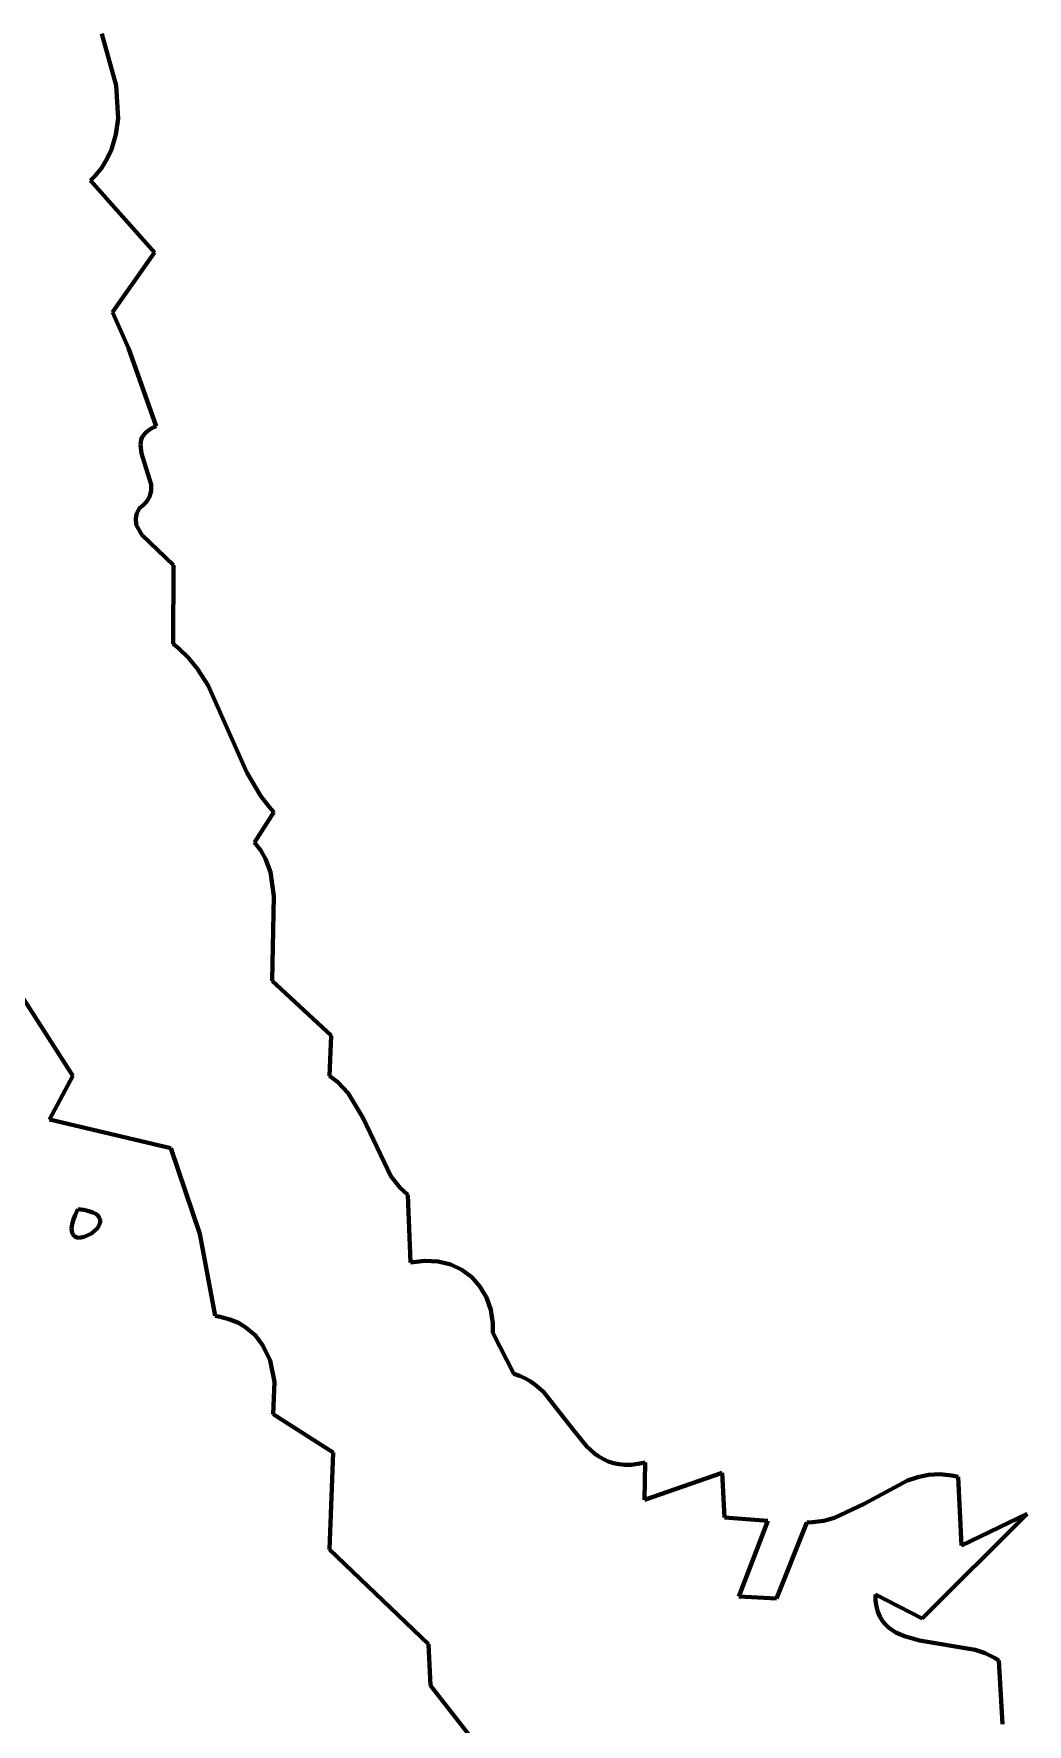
# Model space of a CAD drawing. Header units: millimetres. Extents: x 0 to 6.58, y 0 to 6.88.
# Drawn here: x 2.096 to 2.798, y 2.272 to 3.466 of the extents above; entities that cross this region are included whole.
import ezdxf

# ---------------------------------------------------------------- set-up
doc = ezdxf.new("R2010")
doc.units = ezdxf.units.MM
doc.layers.add('color#020202ff', color=7, linetype='CONTINUOUS', lineweight=100)
doc.layers.add('color#ffffffff', color=7, linetype='CONTINUOUS', lineweight=100)

msp = doc.modelspace()

# ---------------------------------------------------------------- linework, layer by layer
at = {"layer": 'color#020202ff'}
for p, q in [((2.1436, 3.4662), (2.1539, 3.4297)), ((2.1539, 3.4297), (2.1551, 3.4064)), ((2.1551, 3.4064), (2.1536, 3.3951)), ((2.1536, 3.3951), (2.1504, 3.3844)), ((2.1504, 3.3844), (2.1473, 3.3776)), ((2.1434, 3.3712), (2.1384, 3.3653)), ((2.1473, 3.3776), (2.1434, 3.3712)), ((2.1384, 3.3653), (2.1356, 3.3626)), ((2.1356, 3.3626), (2.1809, 3.3116)), ((2.1809, 3.3116), (2.1511, 3.2696)), ((2.1511, 3.2696), (2.1625, 3.244)), ((2.1625, 3.244), (2.182, 3.1889)), ((2.1715, 3.1795), (2.1709, 3.1757)), ((2.1722, 3.1813), (2.1715, 3.1795)), ((2.1733, 3.1829), (2.1722, 3.1813)), ((2.1748, 3.1846), (2.1733, 3.1829)), ((2.1768, 3.1861), (2.1748, 3.1846)), ((2.1791, 3.1875), (2.1768, 3.1861)), ((2.182, 3.1889), (2.1791, 3.1875)), ((2.1709, 3.1757), (2.1718, 3.1697)), ((2.1718, 3.1697), (2.1786, 3.1478)), ((2.1786, 3.1434), (2.1781, 3.1413)), ((2.1786, 3.1478), (2.1786, 3.1434)), ((2.1703, 3.131), (2.1684, 3.1274)), ((2.1727, 3.133), (2.1703, 3.131)), ((2.1747, 3.135), (2.1727, 3.133)), ((2.1762, 3.137), (2.1747, 3.135)), ((2.1773, 3.1391), (2.1762, 3.137)), ((2.1781, 3.1413), (2.1773, 3.1391)), ((2.1684, 3.1274), (2.1676, 3.1239)), ((2.1676, 3.1239), (2.1679, 3.1192)), ((2.1679, 3.1192), (2.1719, 3.1121)), ((2.1719, 3.1121), (2.1944, 3.0908)), ((2.1944, 3.0908), (2.194, 3.0352)), ((2.194, 3.0352), (2.1979, 3.032)), ((2.1979, 3.032), (2.205, 3.0252)), ((2.205, 3.0252), (2.2111, 3.0178)), ((2.2111, 3.0178), (2.2188, 3.0058)), ((2.2188, 3.0058), (2.2462, 2.9442)), ((2.2462, 2.9442), (2.256, 2.9276)), ((2.256, 2.9276), (2.262, 2.9199)), ((2.2653, 2.9163), (2.2516, 2.8947)), ((2.262, 2.9199), (2.2653, 2.9163)), ((2.2516, 2.8947), (2.256, 2.8891)), ((2.256, 2.8891), (2.2594, 2.8832)), ((2.2594, 2.8832), (2.2628, 2.8737)), ((2.2628, 2.8737), (2.2652, 2.8568)), ((2.2652, 2.8568), (2.264, 2.7969)), ((2.1231, 2.7298), (2.0691, 2.8138)), ((2.264, 2.7969), (2.3059, 2.7584)), ((2.3059, 2.7584), (2.3046, 2.7299)), ((2.1067, 2.6989), (2.1231, 2.7298)), ((2.3046, 2.7299), (2.3105, 2.7254)), ((2.3105, 2.7254), (2.3178, 2.7177)), ((2.3178, 2.7177), (2.3284, 2.6999)), ((2.3284, 2.6999), (2.348, 2.6589)), ((2.1924, 2.6787), (2.1067, 2.6989)), ((2.213, 2.6181), (2.1924, 2.6787)), ((2.348, 2.6589), (2.3546, 2.6507)), ((2.3546, 2.6507), (2.36, 2.6457)), ((2.36, 2.6457), (2.3619, 2.598)), ((2.1235, 2.6278), (2.1248, 2.6314)), ((2.1248, 2.6314), (2.1267, 2.6356)), ((2.1267, 2.6356), (2.1309, 2.6351)), ((2.1309, 2.6351), (2.1344, 2.6343)), ((2.1344, 2.6343), (2.1372, 2.6334)), ((2.1372, 2.6334), (2.1394, 2.6323)), ((2.1394, 2.6323), (2.1409, 2.6311)), ((2.1409, 2.6311), (2.1419, 2.6297)), ((2.1419, 2.6297), (2.1425, 2.6283)), ((2.1425, 2.6283), (2.1425, 2.6268)), ((2.1223, 2.6221), (2.1227, 2.6247)), ((2.1225, 2.62), (2.1223, 2.6221)), ((2.1229, 2.6183), (2.1225, 2.62)), ((2.1227, 2.6247), (2.1235, 2.6278)), ((2.1238, 2.617), (2.1229, 2.6183)), ((2.1249, 2.6162), (2.1238, 2.617)), ((2.1262, 2.6157), (2.1249, 2.6162)), ((2.1363, 2.6185), (2.1311, 2.616)), ((2.1406, 2.6223), (2.1363, 2.6185)), ((2.1422, 2.6253), (2.1406, 2.6223)), ((2.1425, 2.6268), (2.1422, 2.6253)), ((2.2238, 2.5602), (2.213, 2.6181)), ((2.1277, 2.6155), (2.1262, 2.6157)), ((2.1311, 2.616), (2.1277, 2.6155)), ((2.3619, 2.598), (2.372, 2.5992)), ((2.372, 2.5992), (2.3815, 2.5987)), ((2.3815, 2.5987), (2.3903, 2.5965)), ((2.3903, 2.5965), (2.3982, 2.5927)), ((2.3982, 2.5927), (2.4052, 2.5875)), ((2.4052, 2.5875), (2.411, 2.581)), ((2.411, 2.581), (2.4155, 2.5733)), ((2.4155, 2.5733), (2.4186, 2.5646)), ((2.2274, 2.5595), (2.2238, 2.5602)), ((2.2341, 2.5577), (2.2274, 2.5595)), ((2.2402, 2.5552), (2.2341, 2.5577)), ((2.4186, 2.5646), (2.4201, 2.555)), ((2.2455, 2.5521), (2.2402, 2.5552)), ((2.2523, 2.5463), (2.2455, 2.5521)), ((2.2576, 2.5394), (2.2523, 2.5463)), ((2.4201, 2.555), (2.4202, 2.5482)), ((2.4202, 2.5482), (2.435, 2.5192)), ((2.2627, 2.5288), (2.2576, 2.5394)), ((2.2658, 2.5137), (2.2627, 2.5288)), ((2.2648, 2.4907), (2.2658, 2.5137)), ((2.435, 2.5192), (2.439, 2.5178)), ((2.439, 2.5178), (2.4428, 2.5161)), ((2.4428, 2.5161), (2.4464, 2.5141)), ((2.4464, 2.5141), (2.4498, 2.5118)), ((2.4498, 2.5118), (2.4559, 2.5065)), ((2.4559, 2.5065), (2.4763, 2.4805)), ((2.3071, 2.4638), (2.2648, 2.4907)), ((2.4763, 2.4805), (2.4864, 2.4681)), ((2.3045, 2.3952), (2.3071, 2.4638)), ((2.4864, 2.4681), (2.492, 2.463)), ((2.492, 2.463), (2.4951, 2.4608)), ((2.4951, 2.4608), (2.4983, 2.4589)), ((2.4983, 2.4589), (2.5017, 2.4574)), ((2.5017, 2.4574), (2.5054, 2.4562)), ((2.5054, 2.4562), (2.5093, 2.4554)), ((2.5093, 2.4554), (2.5134, 2.455)), ((2.5134, 2.455), (2.5179, 2.455)), ((2.5179, 2.455), (2.5226, 2.4556)), ((2.5226, 2.4556), (2.5277, 2.4566)), ((2.5277, 2.4566), (2.5272, 2.4302)), ((2.5272, 2.4302), (2.5823, 2.4493)), ((2.5823, 2.4493), (2.5838, 2.4178)), ((2.6826, 2.4274), (2.7133, 2.4439)), ((2.7133, 2.4439), (2.7205, 2.4463)), ((2.7205, 2.4463), (2.7281, 2.4478)), ((2.7281, 2.4478), (2.732, 2.4482)), ((2.732, 2.4482), (2.7361, 2.4483)), ((2.7361, 2.4483), (2.7403, 2.448)), ((2.7403, 2.448), (2.7446, 2.4474)), ((2.7446, 2.4474), (2.749, 2.4465)), ((2.749, 2.4465), (2.7513, 2.398)), ((2.6616, 2.4174), (2.6826, 2.4274)), ((2.5838, 2.4178), (2.6145, 2.4154)), ((2.6145, 2.4154), (2.5939, 2.3619)), ((2.6207, 2.3604), (2.642, 2.4143)), ((2.642, 2.4143), (2.6461, 2.4144)), ((2.6461, 2.4144), (2.6541, 2.4154)), ((2.6541, 2.4154), (2.6616, 2.4174)), ((2.7979, 2.4204), (2.7237, 2.3463)), ((2.7513, 2.398), (2.7979, 2.4204)), ((2.3746, 2.3283), (2.3045, 2.3952)), ((2.5939, 2.3619), (2.6207, 2.3604)), ((2.7237, 2.3463), (2.6905, 2.3633)), ((2.6905, 2.3633), (2.6907, 2.3588)), ((2.6907, 2.3588), (2.6913, 2.3548)), ((2.6913, 2.3548), (2.6923, 2.3512)), ((2.6923, 2.3512), (2.6936, 2.3479)), ((2.6936, 2.3479), (2.6953, 2.345)), ((2.6953, 2.345), (2.6973, 2.3425)), ((2.6973, 2.3425), (2.6996, 2.3402)), ((2.6996, 2.3402), (2.7022, 2.3383)), ((2.7022, 2.3383), (2.7049, 2.3365)), ((2.7049, 2.3365), (2.7112, 2.3338)), ((2.7112, 2.3338), (2.7218, 2.3309)), ((2.7218, 2.3309), (2.761, 2.3242)), ((2.376, 2.299), (2.3746, 2.3283)), ((2.761, 2.3242), (2.7682, 2.3218)), ((2.7682, 2.3218), (2.7747, 2.3186)), ((2.7747, 2.3186), (2.7777, 2.3166)), ((2.7777, 2.3166), (2.7803, 2.2717)), ((2.4303, 2.2296), (2.376, 2.299))]:
    msp.add_line(p, q, dxfattribs=at)
at = {"layer": 'color#ffffffff'}
for p, q in [((2.1539, 3.4297), (2.1436, 3.4662)), ((2.1551, 3.4064), (2.1539, 3.4297)), ((2.1536, 3.3951), (2.1551, 3.4064)), ((2.1504, 3.3844), (2.1536, 3.3951)), ((2.1473, 3.3776), (2.1504, 3.3844)), ((2.1384, 3.3653), (2.1434, 3.3712)), ((2.1434, 3.3712), (2.1473, 3.3776)), ((2.1356, 3.3626), (2.1384, 3.3653)), ((2.1809, 3.3116), (2.1356, 3.3626)), ((2.1511, 3.2696), (2.1809, 3.3116)), ((2.1625, 3.244), (2.1511, 3.2696)), ((2.182, 3.1889), (2.1625, 3.244)), ((2.1709, 3.1757), (2.1715, 3.1795)), ((2.1715, 3.1795), (2.1722, 3.1813)), ((2.1722, 3.1813), (2.1733, 3.1829)), ((2.1733, 3.1829), (2.1748, 3.1846)), ((2.1748, 3.1846), (2.1768, 3.1861)), ((2.1768, 3.1861), (2.1791, 3.1875)), ((2.1791, 3.1875), (2.182, 3.1889)), ((2.1718, 3.1697), (2.1709, 3.1757)), ((2.1786, 3.1478), (2.1718, 3.1697)), ((2.1781, 3.1413), (2.1786, 3.1434)), ((2.1786, 3.1434), (2.1786, 3.1478)), ((2.1684, 3.1274), (2.1703, 3.131)), ((2.1703, 3.131), (2.1727, 3.133)), ((2.1727, 3.133), (2.1747, 3.135)), ((2.1747, 3.135), (2.1762, 3.137)), ((2.1762, 3.137), (2.1773, 3.1391)), ((2.1773, 3.1391), (2.1781, 3.1413)), ((2.1676, 3.1239), (2.1684, 3.1274)), ((2.1679, 3.1192), (2.1676, 3.1239)), ((2.1719, 3.1121), (2.1679, 3.1192)), ((2.1944, 3.0908), (2.1719, 3.1121)), ((2.194, 3.0352), (2.1944, 3.0908)), ((2.1979, 3.032), (2.194, 3.0352)), ((2.205, 3.0252), (2.1979, 3.032)), ((2.2111, 3.0178), (2.205, 3.0252)), ((2.2188, 3.0058), (2.2111, 3.0178)), ((2.2462, 2.9442), (2.2188, 3.0058)), ((2.256, 2.9276), (2.2462, 2.9442)), ((2.262, 2.9199), (2.256, 2.9276)), ((2.2516, 2.8947), (2.2653, 2.9163)), ((2.2653, 2.9163), (2.262, 2.9199)), ((2.256, 2.8891), (2.2516, 2.8947)), ((2.2594, 2.8832), (2.256, 2.8891)), ((2.2628, 2.8737), (2.2594, 2.8832)), ((2.2652, 2.8568), (2.2628, 2.8737)), ((2.264, 2.7969), (2.2652, 2.8568)), ((2.0691, 2.8138), (2.1231, 2.7298)), ((2.3059, 2.7584), (2.264, 2.7969)), ((2.3046, 2.7299), (2.3059, 2.7584)), ((2.1231, 2.7298), (2.1067, 2.6989)), ((2.3105, 2.7254), (2.3046, 2.7299)), ((2.3178, 2.7177), (2.3105, 2.7254)), ((2.3284, 2.6999), (2.3178, 2.7177)), ((2.348, 2.6589), (2.3284, 2.6999)), ((2.1067, 2.6989), (2.1924, 2.6787)), ((2.1924, 2.6787), (2.213, 2.6181)), ((2.3546, 2.6507), (2.348, 2.6589)), ((2.36, 2.6457), (2.3546, 2.6507)), ((2.3619, 2.598), (2.36, 2.6457)), ((2.1248, 2.6314), (2.1235, 2.6278)), ((2.1267, 2.6356), (2.1248, 2.6314)), ((2.1309, 2.6351), (2.1267, 2.6356)), ((2.1344, 2.6343), (2.1309, 2.6351)), ((2.1372, 2.6334), (2.1344, 2.6343)), ((2.1394, 2.6323), (2.1372, 2.6334)), ((2.1409, 2.6311), (2.1394, 2.6323)), ((2.1419, 2.6297), (2.1409, 2.6311)), ((2.1425, 2.6283), (2.1419, 2.6297)), ((2.1425, 2.6268), (2.1425, 2.6283)), ((2.1227, 2.6247), (2.1223, 2.6221)), ((2.1223, 2.6221), (2.1225, 2.62)), ((2.1225, 2.62), (2.1229, 2.6183)), ((2.1235, 2.6278), (2.1227, 2.6247)), ((2.1229, 2.6183), (2.1238, 2.617)), ((2.1238, 2.617), (2.1249, 2.6162)), ((2.1249, 2.6162), (2.1262, 2.6157)), ((2.1311, 2.616), (2.1363, 2.6185)), ((2.1363, 2.6185), (2.1406, 2.6223)), ((2.1406, 2.6223), (2.1422, 2.6253)), ((2.1422, 2.6253), (2.1425, 2.6268)), ((2.213, 2.6181), (2.2238, 2.5602)), ((2.1262, 2.6157), (2.1277, 2.6155)), ((2.1277, 2.6155), (2.1311, 2.616)), ((2.372, 2.5992), (2.3619, 2.598)), ((2.3815, 2.5987), (2.372, 2.5992)), ((2.3903, 2.5965), (2.3815, 2.5987)), ((2.3982, 2.5927), (2.3903, 2.5965)), ((2.4052, 2.5875), (2.3982, 2.5927)), ((2.411, 2.581), (2.4052, 2.5875)), ((2.4155, 2.5733), (2.411, 2.581)), ((2.4186, 2.5646), (2.4155, 2.5733)), ((2.2238, 2.5602), (2.2274, 2.5595)), ((2.2274, 2.5595), (2.2341, 2.5577)), ((2.2341, 2.5577), (2.2402, 2.5552)), ((2.4201, 2.555), (2.4186, 2.5646)), ((2.2402, 2.5552), (2.2455, 2.5521)), ((2.2455, 2.5521), (2.2523, 2.5463)), ((2.2523, 2.5463), (2.2576, 2.5394)), ((2.4202, 2.5482), (2.4201, 2.555)), ((2.435, 2.5192), (2.4202, 2.5482)), ((2.2576, 2.5394), (2.2627, 2.5288)), ((2.2627, 2.5288), (2.2658, 2.5137)), ((2.2658, 2.5137), (2.2648, 2.4907)), ((2.439, 2.5178), (2.435, 2.5192)), ((2.4428, 2.5161), (2.439, 2.5178)), ((2.4464, 2.5141), (2.4428, 2.5161)), ((2.4498, 2.5118), (2.4464, 2.5141)), ((2.4559, 2.5065), (2.4498, 2.5118)), ((2.4763, 2.4805), (2.4559, 2.5065)), ((2.2648, 2.4907), (2.3071, 2.4638)), ((2.4864, 2.4681), (2.4763, 2.4805)), ((2.3071, 2.4638), (2.3045, 2.3952)), ((2.492, 2.463), (2.4864, 2.4681)), ((2.4951, 2.4608), (2.492, 2.463)), ((2.4983, 2.4589), (2.4951, 2.4608)), ((2.5017, 2.4574), (2.4983, 2.4589)), ((2.5054, 2.4562), (2.5017, 2.4574)), ((2.5093, 2.4554), (2.5054, 2.4562)), ((2.5134, 2.455), (2.5093, 2.4554)), ((2.5179, 2.455), (2.5134, 2.455)), ((2.5226, 2.4556), (2.5179, 2.455)), ((2.5277, 2.4566), (2.5226, 2.4556)), ((2.5272, 2.4302), (2.5277, 2.4566)), ((2.5823, 2.4493), (2.5272, 2.4302)), ((2.5838, 2.4178), (2.5823, 2.4493)), ((2.7133, 2.4439), (2.6826, 2.4274)), ((2.7205, 2.4463), (2.7133, 2.4439)), ((2.7281, 2.4478), (2.7205, 2.4463)), ((2.732, 2.4482), (2.7281, 2.4478)), ((2.7361, 2.4483), (2.732, 2.4482)), ((2.7403, 2.448), (2.7361, 2.4483)), ((2.7446, 2.4474), (2.7403, 2.448)), ((2.749, 2.4465), (2.7446, 2.4474)), ((2.7513, 2.398), (2.749, 2.4465)), ((2.6826, 2.4274), (2.6616, 2.4174)), ((2.6145, 2.4154), (2.5838, 2.4178)), ((2.5939, 2.3619), (2.6145, 2.4154)), ((2.642, 2.4143), (2.6207, 2.3604)), ((2.6461, 2.4144), (2.642, 2.4143)), ((2.6541, 2.4154), (2.6461, 2.4144)), ((2.6616, 2.4174), (2.6541, 2.4154)), ((2.7237, 2.3463), (2.7979, 2.4204)), ((2.7979, 2.4204), (2.7513, 2.398)), ((2.3045, 2.3952), (2.3746, 2.3283)), ((2.6207, 2.3604), (2.5939, 2.3619)), ((2.6907, 2.3588), (2.6905, 2.3633)), ((2.6905, 2.3633), (2.7237, 2.3463)), ((2.6913, 2.3548), (2.6907, 2.3588)), ((2.6923, 2.3512), (2.6913, 2.3548)), ((2.6936, 2.3479), (2.6923, 2.3512)), ((2.6953, 2.345), (2.6936, 2.3479)), ((2.6973, 2.3425), (2.6953, 2.345)), ((2.6996, 2.3402), (2.6973, 2.3425)), ((2.7022, 2.3383), (2.6996, 2.3402)), ((2.7049, 2.3365), (2.7022, 2.3383)), ((2.7112, 2.3338), (2.7049, 2.3365)), ((2.7218, 2.3309), (2.7112, 2.3338)), ((2.761, 2.3242), (2.7218, 2.3309)), ((2.3746, 2.3283), (2.376, 2.299)), ((2.7682, 2.3218), (2.761, 2.3242)), ((2.7747, 2.3186), (2.7682, 2.3218)), ((2.7777, 2.3166), (2.7747, 2.3186)), ((2.7803, 2.2717), (2.7777, 2.3166)), ((2.376, 2.299), (2.4303, 2.2296))]:
    msp.add_line(p, q, dxfattribs=at)

doc.saveas('drawing.dxf')
